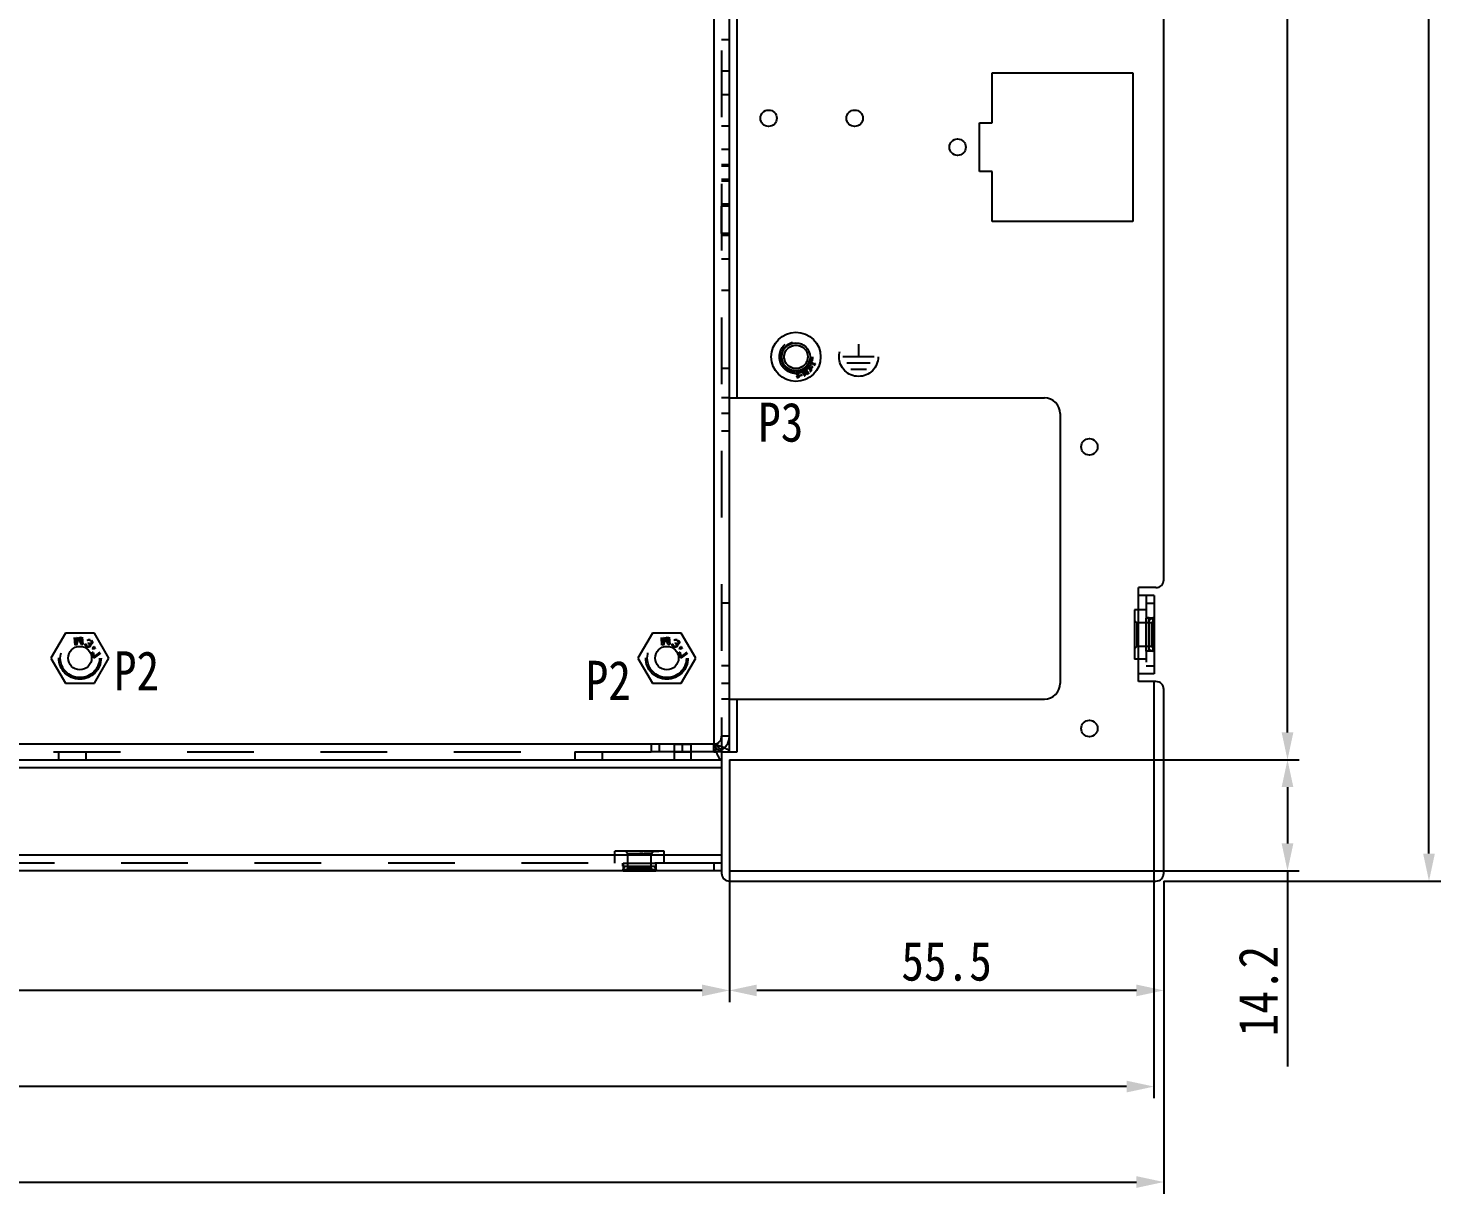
# Model space of a CAD drawing. Header units: millimetres. Extents: x 0 to 8948, y -1340 to 1100.
# Drawn here: x 6604.9 to 6785.4, y 414.5 to 563.4 of the extents above; entities that cross this region are included whole.
import ezdxf

# ---------------------------------------------------------------- set-up
doc = ezdxf.new("R2010")
doc.units = ezdxf.units.MM
doc.header["$LTSCALE"] = 85.25
doc.header["$PDMODE"] = 3
doc.header["$PDSIZE"] = 8
doc.linetypes.add('HIDDEN', pattern=[0.2, 0.1, -0.1])
doc.layers.get('0').update_dxf_attribs({"linetype": 'CONTINUOUS'})
doc.layers.get('Defpoints').update_dxf_attribs({"linetype": 'CONTINUOUS'})
for name, color, linetype in [('02___PRT_ALL_AXES', 7, 'CONTINUOUS'), ('03___PRT_ALL_CURVES', 7, 'CONTINUOUS'), ('DEFAULT_2', 8, 'HIDDEN')]:
    doc.layers.add(name, color=color, linetype=linetype)
doc.styles.get("Standard").update_dxf_attribs({"font": 'txt', "width": 0.85})
doc.dimstyles.new('DIMSTYLE_1', dxfattribs={"dimtxt": 5, "dimasz": 3.5, "dimexe": 1.5, "dimexo": 1, "dimgap": 1.25, "dimtad": 1, "dimdsep": 46, "dimtxsty": 'Standard', "dimblk": '_FILLED', "dimblk1": '_FILLED', "dimblk2": '_FILLED', "dimcen": 0.09, "dimadec": 0, "dimazin": 0, "dimtp": 0.01, "dimtm": 0.01, "dimtfac": 1, "dimtofl": 0, "dimtmove": 0, "dimatfit": 3, "dimldrblk": '_FILLED', "dimfxl": 0, "dimtolj": 1, "dimarcsym": 0})

# ---------------------------------------------------------------- blocks, each defined once
blk = doc.blocks.new('_FILLED')
at = {"color": 0, "linetype": 'ByBlock'}
blk.add_solid([(0, 0), (-1, 0.214), (-1, -0.214)], dxfattribs=at)
blk = doc.blocks.new('*D28')
at = {"color": 0, "linetype": 'Continuous', "lineweight": -2, "transparency": 16777216}
for p, q in [((6336.01, 455.95), (6336.01, 414.48)), ((6750.01, 454.45), (6750.01, 414.48)), ((6339.51, 415.98), (6746.51, 415.98))]:
    blk.add_line(p, q, dxfattribs=at)
at = {"layer": 'Defpoints', "color": 0, "linetype": 'Continuous', "transparency": 16777216}
for p in [(6336.01, 456.95), (6750.01, 455.45), (6750.01, 415.98)]:
    blk.add_point(p, dxfattribs=at)
at = {"color": 0, "linetype": 'Continuous', "lineweight": -2, "transparency": 16777216, "xscale": 3.5, "yscale": 3.5, "zscale": 3.5, "rotation": 180}
blk.add_blockref('_FILLED', (6336.01, 415.98), dxfattribs=at)
at = {"color": 0, "linetype": 'Continuous', "lineweight": -2, "transparency": 16777216, "xscale": 3.5, "yscale": 3.5, "zscale": 3.5}
blk.add_blockref('_FILLED', (6750.01, 415.98), dxfattribs=at)
at = {"color": 0, "linetype": 'Continuous', "transparency": 16777216, "insert": (6543.01, 422.23), "char_height": 5, "width": 17, "attachment_point": 2}
blk.add_mtext('\\A1;*414', dxfattribs=at)
blk = doc.blocks.new('*D29')
at = {"color": 0, "linetype": 'Continuous', "lineweight": -2, "transparency": 16777216}
for p, q in [((6694.51, 680.95), (6767.32, 680.95)), ((6765.82, 473.45), (6765.82, 677.45)), ((6694.51, 469.95), (6767.32, 469.95))]:
    blk.add_line(p, q, dxfattribs=at)
at = {"layer": 'Defpoints', "color": 0, "linetype": 'Continuous', "transparency": 16777216}
for p in [(6693.51, 680.95), (6765.82, 680.95), (6693.51, 469.95)]:
    blk.add_point(p, dxfattribs=at)
at = {"color": 0, "linetype": 'Continuous', "lineweight": -2, "transparency": 16777216, "xscale": 3.5, "yscale": 3.5, "zscale": 3.5}
for p, rotation in [((6765.82, 680.95), 90), ((6765.82, 469.95), 270)]:
    blk.add_blockref('_FILLED', p, dxfattribs=dict(at, rotation=rotation))
at = {"color": 0, "linetype": 'Continuous', "transparency": 16777216, "insert": (6759.57, 575.45), "char_height": 5, "width": 17, "attachment_point": 2, "rotation": 90}
blk.add_mtext('\\A1;*211', dxfattribs=at)
blk = doc.blocks.new('*D30')
at = {"color": 0, "linetype": 'Continuous', "lineweight": -2, "transparency": 16777216}
for p, q in [((6376.51, 469.95), (6376.51, 438.97)), ((6694.51, 469.95), (6694.51, 438.97)), ((6691.01, 440.47), (6380.01, 440.47))]:
    blk.add_line(p, q, dxfattribs=at)
at = {"layer": 'Defpoints', "color": 0, "linetype": 'Continuous', "transparency": 16777216}
for p in [(6376.51, 470.95), (6694.51, 470.95), (6376.51, 440.47)]:
    blk.add_point(p, dxfattribs=at)
at = {"color": 0, "linetype": 'Continuous', "lineweight": -2, "transparency": 16777216, "xscale": 3.5, "yscale": 3.5, "zscale": 3.5, "rotation": 180}
blk.add_blockref('_FILLED', (6376.51, 440.47), dxfattribs=at)
at = {"color": 0, "linetype": 'Continuous', "lineweight": -2, "transparency": 16777216, "xscale": 3.5, "yscale": 3.5, "zscale": 3.5}
blk.add_blockref('_FILLED', (6694.51, 440.47), dxfattribs=at)
at = {"color": 0, "linetype": 'Continuous', "transparency": 16777216, "insert": (6542.21, 446.72), "char_height": 5, "width": 17, "attachment_point": 2}
blk.add_mtext('\\A1;*318', dxfattribs=at)
blk = doc.blocks.new('*D31')
at = {"color": 0, "linetype": 'Continuous', "lineweight": -2, "transparency": 16777216}
for p, q in [((6750.01, 709.95), (6785.4, 709.95)), ((6783.9, 457.95), (6783.9, 706.45)), ((6750.01, 454.45), (6785.4, 454.45))]:
    blk.add_line(p, q, dxfattribs=at)
at = {"layer": 'Defpoints', "color": 0, "linetype": 'Continuous', "transparency": 16777216}
for p in [(6749.01, 709.95), (6783.9, 709.95), (6749.01, 454.45)]:
    blk.add_point(p, dxfattribs=at)
at = {"color": 0, "linetype": 'Continuous', "lineweight": -2, "transparency": 16777216, "xscale": 3.5, "yscale": 3.5, "zscale": 3.5}
for p, rotation in [((6783.9, 709.95), 90), ((6783.9, 454.45), 270)]:
    blk.add_blockref('_FILLED', p, dxfattribs=dict(at, rotation=rotation))
at = {"color": 0, "linetype": 'Continuous', "transparency": 16777216, "insert": (6777.65, 582.2), "char_height": 5, "width": 25.5, "attachment_point": 2, "rotation": 90}
blk.add_mtext('\\A1;*255.5', dxfattribs=at)
blk = doc.blocks.new('*D34')
at = {"color": 0, "linetype": 'Continuous', "lineweight": -2, "transparency": 16777216}
for p, q in [((6694.51, 469.95), (6694.51, 438.97)), ((6750.01, 454.45), (6750.01, 438.97)), ((6746.51, 440.47), (6698.01, 440.47))]:
    blk.add_line(p, q, dxfattribs=at)
at = {"layer": 'Defpoints', "color": 0, "linetype": 'Continuous', "transparency": 16777216}
for p in [(6694.51, 470.95), (6750.01, 455.45), (6694.51, 440.47)]:
    blk.add_point(p, dxfattribs=at)
at = {"color": 0, "linetype": 'Continuous', "lineweight": -2, "transparency": 16777216, "xscale": 3.5, "yscale": 3.5, "zscale": 3.5, "rotation": 180}
blk.add_blockref('_FILLED', (6694.51, 440.47), dxfattribs=at)
at = {"color": 0, "linetype": 'Continuous', "lineweight": -2, "transparency": 16777216, "xscale": 3.5, "yscale": 3.5, "zscale": 3.5}
blk.add_blockref('_FILLED', (6750.01, 440.47), dxfattribs=at)
at = {"color": 0, "linetype": 'Continuous', "transparency": 16777216, "insert": (6722.26, 446.72), "char_height": 5, "width": 17, "attachment_point": 2}
blk.add_mtext('\\A1;55.5', dxfattribs=at)
blk = doc.blocks.new('*D35')
at = {"color": 0, "linetype": 'Continuous', "lineweight": -2, "transparency": 16777216}
for p, q in [((6748.76, 479.95), (6748.76, 426.68)), ((6337.26, 467.95), (6337.26, 426.68)), ((6745.26, 428.18), (6340.76, 428.18))]:
    blk.add_line(p, q, dxfattribs=at)
at = {"layer": 'Defpoints', "color": 0, "linetype": 'Continuous', "transparency": 16777216}
for p in [(6748.76, 480.95), (6337.26, 468.95), (6337.26, 428.18)]:
    blk.add_point(p, dxfattribs=at)
at = {"color": 0, "linetype": 'Continuous', "lineweight": -2, "transparency": 16777216, "xscale": 3.5, "yscale": 3.5, "zscale": 3.5, "rotation": 180}
blk.add_blockref('_FILLED', (6337.26, 428.18), dxfattribs=at)
at = {"color": 0, "linetype": 'Continuous', "lineweight": -2, "transparency": 16777216, "xscale": 3.5, "yscale": 3.5, "zscale": 3.5}
blk.add_blockref('_FILLED', (6748.76, 428.18), dxfattribs=at)
at = {"color": 0, "linetype": 'Continuous', "transparency": 16777216, "insert": (6543.01, 434.43), "char_height": 5, "width": 21.25, "attachment_point": 2}
blk.add_mtext('\\A1;411.5', dxfattribs=at)
blk = doc.blocks.new('*D36')
at = {"color": 0, "linetype": 'Continuous', "lineweight": -2, "transparency": 16777216}
for p, q in [((6694.51, 469.95), (6767.32, 469.95)), ((6765.82, 466.45), (6765.82, 459.25)), ((6694.51, 455.75), (6767.32, 455.75)), ((6765.82, 455.75), (6765.82, 430.74))]:
    blk.add_line(p, q, dxfattribs=at)
at = {"layer": 'Defpoints', "color": 0, "linetype": 'Continuous', "transparency": 16777216}
for p in [(6693.51, 469.95), (6693.51, 455.75), (6765.82, 455.75)]:
    blk.add_point(p, dxfattribs=at)
at = {"color": 0, "linetype": 'Continuous', "lineweight": -2, "transparency": 16777216, "xscale": 3.5, "yscale": 3.5, "zscale": 3.5}
for p, rotation in [((6765.82, 469.95), 90), ((6765.82, 455.75), 270)]:
    blk.add_blockref('_FILLED', p, dxfattribs=dict(at, rotation=rotation))
at = {"color": 0, "linetype": 'Continuous', "transparency": 16777216, "insert": (6759.57, 446.16), "char_height": 5, "width": 17, "attachment_point": 3, "rotation": 90}
blk.add_mtext('\\A1;14.2', dxfattribs=at)

msp = doc.modelspace()

# ---------------------------------------------------------------- linework, layer by layer
at = {"color": 3, "linetype": 'Continuous'}
for p, q in [((6692.513, 678.948), (6692.513, 471.948)), ((6694.513, 470.948), (6694.513, 679.948)), ((6695.513, 516.198), (6695.513, 679.948)), ((6750.013, 492.948), (6750.013, 577.448)), ((6728.063, 557.748), (6746.063, 557.748)), ((6728.063, 551.348), (6728.063, 557.748)), ((6746.063, 557.748), (6746.063, 538.748)), ((6726.463, 551.348), (6728.063, 551.348)), ((6726.463, 545.148), (6726.463, 551.348)), ((6728.063, 545.148), (6726.463, 545.148)), ((6728.063, 538.748), (6728.063, 545.148)), ((6746.063, 538.748), (6728.063, 538.748)), ((6694.513, 516.198), (6734.763, 516.198)), ((6736.763, 514.198), (6736.763, 479.698)), ((6749.013, 491.948), (6746.763, 491.948)), ((6746.763, 479.948), (6746.763, 491.948)), ((6748.763, 490.948), (6746.763, 490.948)), ((6748.763, 490.948), (6748.763, 480.948)), ((6748.763, 480.948), (6746.763, 480.948)), ((6749.013, 479.948), (6746.763, 479.948)), ((6750.013, 455.448), (6750.013, 478.948)), ((6694.513, 477.698), (6734.763, 477.698)), ((6695.513, 470.948), (6695.513, 477.698)), ((6692.513, 471.948), (6378.513, 471.948)), ((6377.513, 469.948), (6693.513, 469.948)), ((6693.513, 469.948), (6693.513, 455.448)), ((6694.514, 470.948), (6695.513, 470.948)), ((6377.513, 468.948), (6693.513, 468.948)), ((6693.513, 457.748), (6377.513, 457.748)), ((6693.513, 455.748), (6377.513, 455.748)), ((6694.513, 454.448), (6749.013, 454.448))]:
    msp.add_line(p, q, dxfattribs=at)
at = {"color": 7, "linetype": 'Continuous'}
for p, q in [((6704.356, 519.828), (6704.398, 519.868)), ((6704.398, 519.868), (6704.391, 519.88)), ((6704.526, 519.883), (6704.544, 519.89)), ((6704.702, 519.836), (6704.722, 519.832)), ((6704.925, 520.712), (6704.913, 520.684)), ((6705.407, 520.512), (6704.925, 520.712)), ((6704.969, 520.629), (6705.384, 520.456)), ((6704.992, 520.502), (6704.969, 520.629)), ((6704.971, 520.497), (6704.992, 520.502)), ((6705.127, 520.25), (6705.013, 520.067)), ((6705.013, 520.067), (6705.046, 520.046)), ((6705.046, 520.046), (6705.16, 520.229)), ((6705.16, 520.229), (6705.127, 520.25)), ((6705.404, 520.413), (6705.394, 520.367)), ((6705.394, 520.367), (6705.407, 520.361)), ((6705.475, 520.563), (6705.452, 520.527)), ((6705.489, 520.557), (6705.475, 520.563)), ((6703.105, 518.982), (6703.117, 518.984)), ((6703.105, 518.982), (6703.109, 518.847)), ((6703.383, 519.284), (6703.371, 519.282)), ((6703.383, 519.283), (6703.376, 519.387)), ((6703.803, 519.151), (6703.597, 519.088)), ((6703.597, 519.088), (6703.609, 519.051)), ((6703.609, 519.051), (6703.815, 519.113)), ((6703.768, 519.505), (6703.775, 519.492)), ((6703.775, 519.492), (6703.851, 519.526)), ((6703.815, 519.113), (6703.803, 519.151)), ((6703.851, 519.526), (6704.099, 519.115)), ((6703.88, 519.531), (6704.367, 519.191)), ((6704.122, 519.129), (6703.88, 519.531)), ((6704.32, 519.311), (6703.914, 519.593)), ((6704.081, 519.051), (6704.043, 519.018)), ((6704.043, 519.018), (6704.051, 519.005)), ((6704.245, 519.139), (6704.169, 519.104)), ((6704.244, 519.792), (6704.32, 519.311)), ((6704.252, 519.127), (6704.245, 519.139)), ((6704.281, 519.727), (6704.501, 519.363)), ((6704.367, 519.191), (6704.281, 519.727)), ((6704.557, 519.405), (6704.344, 519.758)), ((6704.499, 519.305), (6704.458, 519.267)), ((6704.458, 519.267), (6704.465, 519.255)), ((6704.68, 519.402), (6704.606, 519.375)), ((6704.688, 519.389), (6704.68, 519.402)), ((6704.812, 519.601), (6704.819, 519.584)), ((6609.666, 486.148), (6607.818, 482.948)), ((6613.361, 486.148), (6609.666, 486.148)), ((6615.208, 482.948), (6613.361, 486.148)), ((6684.666, 486.148), (6682.818, 482.948)), ((6688.361, 486.148), (6684.666, 486.148)), ((6690.208, 482.948), (6688.361, 486.148)), ((6607.818, 482.948), (6609.666, 479.748)), ((6613.361, 479.748), (6615.208, 482.948)), ((6682.818, 482.948), (6684.666, 479.748)), ((6688.361, 479.748), (6690.208, 482.948)), ((6609.666, 479.748), (6613.361, 479.748)), ((6684.666, 479.748), (6688.361, 479.748)), ((6693.513, 470.948), (6694.513, 470.948)), ((6693.513, 470.948), (6693.513, 469.948))]:
    msp.add_line(p, q, dxfattribs=at)
for radius in [3.15, 1.8, 1.5]:
    msp.add_circle((6703.013, 521.448), radius, dxfattribs=at)
msp.add_arc((6703.58, 521.066), 1.438, 297.53662, 301.08982, dxfattribs=at)
at = {"color": 3, "linetype": 'Continuous'}
for centre, radius, start, end in [((6734.763, 514.198), 2, 0, 90), ((6749.013, 492.948), 1, 270, 0), ((6734.763, 479.698), 2, 270, 0), ((6749.013, 478.948), 1, 0, 90), ((6692.513, 472.948), 2, 289.98896, 297.71441), ((6694.513, 455.448), 1, 180, 270), ((6749.013, 455.448), 1, 270, 0)]:
    msp.add_arc(centre, radius, start, end, dxfattribs=at)
at = {"color": 7, "linetype": 'Continuous'}
for points in [[(6704.391, 519.88), (6704.37, 519.865), (6704.347, 519.85), (6704.322, 519.835)], [(6704.333, 519.796), (6704.335, 519.805), (6704.343, 519.816), (6704.356, 519.828)], [(6704.5, 519.993), (6704.498, 519.961), (6704.507, 519.924), (6704.526, 519.883)], [(6704.54, 520.083), (6704.514, 520.055), (6704.501, 520.024), (6704.5, 519.993)], [(6704.544, 519.89), (6704.531, 519.917), (6704.526, 519.943), (6704.53, 519.969)], [(6704.53, 519.969), (6704.534, 519.995), (6704.543, 520.018), (6704.559, 520.036)], [(6704.618, 520.126), (6704.588, 520.122), (6704.562, 520.108), (6704.54, 520.083)], [(6704.559, 520.036), (6704.576, 520.054), (6704.596, 520.064), (6704.618, 520.066)], [(6704.689, 520.11), (6704.672, 520.125), (6704.648, 520.131), (6704.618, 520.126)], [(6704.618, 520.066), (6704.64, 520.068), (6704.661, 520.062), (6704.679, 520.045)], [(6704.679, 520.045), (6704.705, 520.022), (6704.713, 519.97), (6704.705, 519.888)], [(6704.723, 520.046), (6704.718, 520.072), (6704.707, 520.094), (6704.689, 520.11)], [(6704.705, 519.888), (6704.703, 519.869), (6704.702, 519.852), (6704.702, 519.836)], [(6704.722, 519.832), (6704.723, 519.863), (6704.73, 519.887), (6704.745, 519.904)], [(6704.725, 519.944), (6704.729, 519.986), (6704.728, 520.019), (6704.723, 520.046)], [(6704.825, 519.997), (6704.785, 519.996), (6704.752, 519.978), (6704.725, 519.944)], [(6704.745, 519.904), (6704.765, 519.925), (6704.79, 519.935), (6704.822, 519.932)], [(6704.822, 519.932), (6704.853, 519.929), (6704.884, 519.915), (6704.912, 519.889)], [(6704.935, 519.952), (6704.901, 519.982), (6704.865, 519.997), (6704.825, 519.997)], [(6704.912, 519.889), (6704.946, 519.858), (6704.966, 519.821), (6704.971, 519.779)], [(6704.913, 520.684), (6704.943, 520.608), (6704.962, 520.546), (6704.971, 520.497)], [(6705.004, 519.805), (6705.002, 519.863), (6704.979, 519.912), (6704.935, 519.952)], [(6704.942, 519.646), (6704.985, 519.694), (6705.006, 519.747), (6705.004, 519.805)], [(6705.384, 520.456), (6705.402, 520.449), (6705.409, 520.434), (6705.404, 520.413)], [(6705.452, 520.527), (6705.441, 520.508), (6705.426, 520.504), (6705.407, 520.512)], [(6705.407, 520.361), (6705.417, 520.39), (6705.43, 520.423), (6705.445, 520.46)], [(6705.445, 520.46), (6705.46, 520.496), (6705.475, 520.529), (6705.489, 520.557)], [(6703.116, 519.357), (6703.085, 519.326), (6703.073, 519.289), (6703.077, 519.246)], [(6703.077, 519.246), (6703.081, 519.212), (6703.096, 519.183), (6703.124, 519.159)], [(6703.109, 518.847), (6703.16, 518.824), (6703.215, 518.815), (6703.274, 518.821)], [(6703.24, 519.413), (6703.187, 519.407), (6703.145, 519.388), (6703.116, 519.357)], [(6703.183, 518.879), (6703.15, 518.905), (6703.128, 518.939), (6703.117, 518.984)], [(6703.124, 519.281), (6703.121, 519.306), (6703.13, 519.329), (6703.15, 519.35)], [(6703.156, 519.228), (6703.136, 519.243), (6703.126, 519.261), (6703.124, 519.281)], [(6703.124, 519.159), (6703.151, 519.135), (6703.198, 519.11), (6703.265, 519.084)], [(6703.15, 519.35), (6703.169, 519.37), (6703.196, 519.383), (6703.229, 519.387)], [(6703.274, 519.171), (6703.215, 519.194), (6703.176, 519.213), (6703.156, 519.228)], [(6703.29, 518.848), (6703.252, 518.844), (6703.217, 518.854), (6703.183, 518.879)], [(6703.229, 519.387), (6703.297, 519.394), (6703.345, 519.359), (6703.371, 519.283)], [(6703.376, 519.387), (6703.339, 519.41), (6703.293, 519.418), (6703.24, 519.413)], [(6703.265, 519.084), (6703.312, 519.066), (6703.346, 519.048), (6703.368, 519.032)], [(6703.407, 519.107), (6703.379, 519.126), (6703.335, 519.148), (6703.274, 519.171)], [(6703.274, 518.821), (6703.337, 518.828), (6703.384, 518.849), (6703.416, 518.883)], [(6703.376, 518.889), (6703.354, 518.865), (6703.325, 518.851), (6703.29, 518.848)], [(6703.368, 519.032), (6703.39, 519.017), (6703.402, 518.995), (6703.405, 518.969)], [(6703.405, 518.969), (6703.408, 518.939), (6703.398, 518.912), (6703.376, 518.889)], [(6703.456, 519.012), (6703.452, 519.055), (6703.434, 519.087), (6703.407, 519.107)], [(6703.416, 518.883), (6703.448, 518.918), (6703.462, 518.961), (6703.456, 519.012)], [(6703.844, 519.547), (6703.803, 519.522), (6703.777, 519.508), (6703.768, 519.505)], [(6703.914, 519.593), (6703.902, 519.583), (6703.878, 519.568), (6703.844, 519.547)], [(6704.051, 519.005), (6704.09, 519.031), (6704.124, 519.053), (6704.151, 519.069)], [(6704.109, 519.085), (6704.108, 519.078), (6704.099, 519.067), (6704.081, 519.051)], [(6704.099, 519.115), (6704.107, 519.103), (6704.11, 519.092), (6704.109, 519.085)], [(6704.169, 519.104), (6704.152, 519.096), (6704.137, 519.104), (6704.122, 519.129)], [(6704.151, 519.069), (6704.186, 519.09), (6704.22, 519.11), (6704.252, 519.127)], [(6704.344, 519.758), (6704.335, 519.773), (6704.331, 519.786), (6704.333, 519.796)], [(6704.465, 519.255), (6704.506, 519.282), (6704.542, 519.305), (6704.575, 519.324)], [(6704.514, 519.33), (6704.514, 519.323), (6704.509, 519.314), (6704.499, 519.305)], [(6704.501, 519.363), (6704.51, 519.348), (6704.514, 519.337), (6704.514, 519.33)], [(6704.581, 519.375), (6704.574, 519.378), (6704.567, 519.389), (6704.557, 519.405)], [(6704.575, 519.324), (6704.599, 519.339), (6704.637, 519.361), (6704.688, 519.389)], [(6704.606, 519.375), (6704.596, 519.371), (6704.587, 519.371), (6704.581, 519.375)], [(6704.819, 519.621), (6704.814, 519.615), (6704.812, 519.609), (6704.812, 519.601)], [(6704.855, 519.636), (6704.838, 519.633), (6704.826, 519.628), (6704.819, 519.621)], [(6704.819, 519.584), (6704.829, 519.575), (6704.845, 519.575), (6704.867, 519.585)], [(6704.941, 519.675), (6704.925, 519.657), (6704.896, 519.644), (6704.855, 519.636)], [(6704.867, 519.585), (6704.889, 519.595), (6704.914, 519.615), (6704.942, 519.646)], [(6704.971, 519.779), (6704.976, 519.736), (6704.966, 519.702), (6704.941, 519.675)]]:
    msp.add_open_spline(points, degree=3, dxfattribs=at)
for points in [[(6693.513, 470.948), (6693.513, 471.141), (6693.267, 471.433), (6692.887, 471.709), (6692.642, 471.866), (6692.513, 471.948)], [(6693.513, 470.948), (6693.32, 470.948), (6693.028, 471.194), (6692.752, 471.574), (6692.595, 471.819), (6692.513, 471.948)]]:
    msp.add_open_spline(points, degree=3, knots=[0, 0, 0, 0, 0.4006962, 0.6839153, 1, 1, 1, 1], dxfattribs=at)
at = {"color": 3, "linetype": 'Continuous'}
for points in [[(6693.513, 469.948), (6693.415, 469.948), (6693.263, 470.079), (6693.126, 470.298), (6692.948, 470.659), (6692.747, 471.215), (6692.594, 471.692), (6692.513, 471.948)], [(6694.513, 470.948), (6694.513, 471.046), (6694.382, 471.198), (6694.163, 471.335), (6693.802, 471.513), (6693.246, 471.714), (6692.769, 471.867), (6692.513, 471.948)]]:
    msp.add_open_spline(points, degree=3, knots=[0, 0, 0, 0, 0.1275582, 0.2247905, 0.3461005, 0.6491201, 1, 1, 1, 1], dxfattribs=at)
at = {"layer": '02___PRT_ALL_AXES', "color": 8, "linetype": 'HIDDEN'}
for p, q in [((6694.513, 543.898), (6693.513, 543.898)), ((6694.513, 540.698), (6693.513, 540.698)), ((6693.513, 537.198), (6693.513, 540.698)), ((6694.513, 537.198), (6694.513, 540.698)), ((6694.513, 537.198), (6693.513, 537.198)), ((6748.763, 488.048), (6747.763, 488.048)), ((6747.763, 483.848), (6747.763, 488.048)), ((6748.763, 483.848), (6748.763, 488.048)), ((6748.763, 483.848), (6747.763, 483.848)), ((6687.463, 471.948), (6689.563, 471.948)), ((6687.463, 471.948), (6687.463, 469.948)), ((6688.513, 470.948), (6688.513, 471.948)), ((6689.563, 471.948), (6689.563, 469.948)), ((6608.763, 470.948), (6612.263, 470.948)), ((6608.763, 470.948), (6608.763, 469.948)), ((6608.763, 469.948), (6612.263, 469.948)), ((6612.263, 470.948), (6612.263, 469.948)), ((6674.763, 470.948), (6678.263, 470.948)), ((6674.763, 470.948), (6674.763, 469.948)), ((6674.763, 469.948), (6678.263, 469.948)), ((6678.263, 470.948), (6678.263, 469.948)), ((6687.463, 470.948), (6689.563, 470.948)), ((6687.463, 469.948), (6689.563, 469.948)), ((6680.913, 456.748), (6685.113, 456.748)), ((6680.913, 456.748), (6680.913, 455.748)), ((6685.113, 456.748), (6685.113, 455.748)), ((6680.913, 455.748), (6685.113, 455.748))]:
    msp.add_line(p, q, dxfattribs=at)
at = {"layer": '02___PRT_ALL_AXES', "color": 3, "linetype": 'Continuous'}
for centre, radius in [((6699.513, 551.948), 1.05), ((6710.513, 551.948), 1.05), ((6723.663, 548.248), 1.05), ((6740.513, 509.948), 1.05), ((6611.513, 482.948), 1.5), ((6686.513, 482.948), 1.5), ((6740.513, 473.948), 1.05)]:
    msp.add_circle(centre, radius, dxfattribs=at)
at = {"layer": '02___PRT_ALL_AXES', "color": 8, "linetype": 'HIDDEN'}
msp.add_circle((6703.013, 521.448), 1.5, dxfattribs=at)
at = {"layer": '03___PRT_ALL_CURVES', "color": 8, "linetype": 'HIDDEN'}
for p, q in [((6711.013, 523.048), (6711.013, 521.548)), ((6713.013, 521.448), (6709.013, 521.448)), ((6712.513, 520.648), (6709.513, 520.648)), ((6712.013, 519.848), (6710.013, 519.848))]:
    msp.add_line(p, q, dxfattribs=at)
msp.add_circle((6711.013, 521.448), 2.5, dxfattribs=at)
at = {"layer": 'DEFAULT_2', "color": 8, "linetype": 'HIDDEN'}
for p, q in [((6693.513, 679.948), (6693.513, 470.948)), ((6694.513, 561.948), (6693.513, 561.948)), ((6694.513, 557.948), (6693.513, 557.948)), ((6694.513, 554.948), (6693.513, 554.948)), ((6694.513, 550.948), (6693.513, 550.948)), ((6694.513, 547.948), (6693.513, 547.948)), ((6694.513, 545.998), (6693.513, 545.998)), ((6694.513, 545.831), (6693.513, 545.831)), ((6694.513, 544.112), (6693.513, 544.112)), ((6694.513, 543.948), (6693.513, 543.948)), ((6694.513, 540.948), (6693.513, 540.948)), ((6694.513, 536.948), (6693.513, 536.948)), ((6694.513, 533.948), (6693.513, 533.948)), ((6694.513, 529.948), (6693.513, 529.948)), ((6694.513, 519.948), (6693.513, 519.948)), ((6694.513, 516.198), (6693.513, 516.198)), ((6694.513, 514.198), (6693.513, 514.198)), ((6694.513, 511.948), (6693.513, 511.948)), ((6747.763, 490.948), (6747.763, 480.948)), ((6694.513, 489.948), (6693.513, 489.948)), ((6747.763, 489.948), (6748.763, 489.948)), ((6747.763, 489.098), (6746.263, 489.098)), ((6746.263, 489.098), (6746.263, 482.798)), ((6746.283, 488.423), (6746.263, 488.423)), ((6746.283, 488.41), (6746.263, 488.41)), ((6746.263, 488.387), (6746.283, 488.387)), ((6746.283, 488.38), (6746.263, 488.38)), ((6746.263, 488.342), (6746.283, 488.342)), ((6746.283, 488.341), (6746.263, 488.341)), ((6746.283, 488.34), (6746.263, 488.34)), ((6746.283, 488.339), (6746.263, 488.339)), ((6746.283, 488.328), (6746.263, 488.328)), ((6746.263, 488.318), (6746.283, 488.318)), ((6746.283, 488.095), (6746.263, 488.095)), ((6746.283, 488.062), (6746.263, 488.062)), ((6746.283, 487.981), (6746.263, 487.981)), ((6746.283, 487.948), (6746.263, 487.948)), ((6746.283, 487.939), (6746.263, 487.939)), ((6746.283, 487.927), (6746.263, 487.927)), ((6746.283, 487.907), (6746.263, 487.907)), ((6746.283, 487.906), (6746.263, 487.906)), ((6746.283, 487.904), (6746.263, 487.904)), ((6746.283, 487.877), (6746.263, 487.877)), ((6746.283, 487.876), (6746.263, 487.876)), ((6746.283, 487.87), (6746.263, 487.87)), ((6746.283, 487.86), (6746.263, 487.86)), ((6746.263, 487.848), (6746.283, 487.848)), ((6746.283, 487.847), (6746.263, 487.847)), ((6746.283, 487.802), (6746.263, 487.802)), ((6746.283, 487.79), (6746.263, 487.79)), ((6746.283, 487.76), (6746.263, 487.76)), ((6746.283, 487.757), (6746.263, 487.757)), ((6746.263, 487.754), (6746.283, 487.754)), ((6746.563, 487.448), (6746.263, 487.748)), ((6746.263, 487.747), (6746.283, 487.747)), ((6746.283, 487.68), (6746.263, 487.68)), ((6746.283, 487.662), (6746.263, 487.662)), ((6746.283, 487.66), (6746.263, 487.66)), ((6746.283, 487.658), (6746.263, 487.658)), ((6746.263, 487.657), (6746.283, 487.657)), ((6746.283, 487.643), (6746.263, 487.643)), ((6746.283, 487.64), (6746.263, 487.64)), ((6746.263, 487.637), (6746.283, 487.637)), ((6746.283, 487.624), (6746.263, 487.624)), ((6746.283, 487.623), (6746.263, 487.623)), ((6746.283, 487.615), (6746.263, 487.615)), ((6746.283, 487.614), (6746.263, 487.614)), ((6746.283, 487.553), (6746.263, 487.553)), ((6746.283, 487.553), (6746.263, 487.553)), ((6746.263, 487.541), (6746.283, 487.541)), ((6746.283, 487.516), (6746.263, 487.516)), ((6746.283, 487.51), (6746.263, 487.51)), ((6746.283, 487.494), (6746.263, 487.494)), ((6746.283, 487.492), (6746.263, 487.492)), ((6746.263, 487.479), (6746.283, 487.479)), ((6746.283, 487.474), (6746.263, 487.474)), ((6746.283, 487.465), (6746.263, 487.465)), ((6746.263, 487.464), (6746.283, 487.464)), ((6746.283, 487.461), (6746.263, 487.461)), ((6746.283, 487.449), (6746.263, 487.449)), ((6746.263, 487.435), (6746.283, 487.435)), ((6746.283, 487.434), (6746.263, 487.434)), ((6746.263, 487.434), (6746.283, 487.434)), ((6746.263, 487.4), (6746.283, 487.4)), ((6746.283, 487.392), (6746.263, 487.392)), ((6746.283, 487.333), (6746.263, 487.333)), ((6746.263, 487.326), (6746.283, 487.326)), ((6746.283, 488.423), (6746.283, 486.532)), ((6748.433, 487.448), (6746.563, 487.448)), ((6746.563, 487.448), (6746.563, 484.448)), ((6748.143, 488.073), (6747.763, 488.073)), ((6748.143, 487.848), (6748.633, 488.073)), ((6748.143, 483.823), (6748.143, 488.073)), ((6748.433, 487.448), (6748.733, 487.748)), ((6748.433, 487.448), (6748.433, 484.448)), ((6748.733, 488.073), (6748.633, 488.073)), ((6748.633, 488.073), (6748.633, 483.823)), ((6748.733, 483.823), (6748.733, 488.073)), ((6610.893, 484.608), (6610.825, 485.559)), ((6610.948, 485.588), (6611.003, 484.829)), ((6611.003, 484.829), (6611.237, 485.634)), ((6611.328, 485.535), (6611.08, 484.621)), ((6611.704, 484.666), (6611.328, 485.535)), ((6611.404, 485.646), (6611.751, 484.883)), ((6611.751, 484.883), (6611.696, 485.642)), ((6611.823, 485.63), (6611.891, 484.679)), ((6685.893, 484.608), (6685.825, 485.559)), ((6685.948, 485.588), (6686.003, 484.829)), ((6686.003, 484.829), (6686.237, 485.634)), ((6686.328, 485.535), (6686.08, 484.621)), ((6686.704, 484.666), (6686.328, 485.535)), ((6686.404, 485.646), (6686.751, 484.883)), ((6686.751, 484.883), (6686.696, 485.642)), ((6686.823, 485.63), (6686.891, 484.679)), ((6746.283, 487.302), (6746.263, 487.302)), ((6746.283, 487.291), (6746.263, 487.291)), ((6746.263, 487.279), (6746.283, 487.279)), ((6746.263, 487.268), (6746.283, 487.268)), ((6746.283, 487.268), (6746.263, 487.268)), ((6746.283, 487.257), (6746.263, 487.257)), ((6746.283, 487.255), (6746.263, 487.255)), ((6746.283, 487.216), (6746.263, 487.216)), ((6746.283, 487.187), (6746.263, 487.187)), ((6746.283, 487.18), (6746.263, 487.18)), ((6746.283, 487.179), (6746.263, 487.179)), ((6746.263, 487.104), (6746.283, 487.104)), ((6746.283, 487.086), (6746.263, 487.086)), ((6746.283, 487.057), (6746.263, 487.057)), ((6746.283, 487.044), (6746.263, 487.044)), ((6746.263, 487.034), (6746.283, 487.034)), ((6746.283, 487.016), (6746.263, 487.016)), ((6746.263, 486.986), (6746.283, 486.986)), ((6746.283, 486.978), (6746.263, 486.978)), ((6746.263, 486.849), (6746.283, 486.849)), ((6746.283, 486.815), (6746.263, 486.815)), ((6746.283, 486.786), (6746.263, 486.786)), ((6746.283, 486.779), (6746.263, 486.779)), ((6746.283, 486.75), (6746.263, 486.75)), ((6746.283, 486.738), (6746.263, 486.738)), ((6746.283, 486.71), (6746.263, 486.71)), ((6746.283, 486.703), (6746.263, 486.703)), ((6746.283, 486.544), (6746.263, 486.544)), ((6746.283, 486.532), (6746.263, 486.532)), ((6746.283, 486.392), (6746.263, 486.392)), ((6746.283, 486.391), (6746.263, 486.391)), ((6746.283, 486.351), (6746.263, 486.351)), ((6746.283, 486.341), (6746.263, 486.341)), ((6746.283, 486.341), (6746.263, 486.341)), ((6746.283, 486.34), (6746.263, 486.34)), ((6746.283, 486.318), (6746.263, 486.318)), ((6746.263, 486.311), (6746.283, 486.311)), ((6746.283, 486.311), (6746.263, 486.311)), ((6746.283, 486.306), (6746.263, 486.306)), ((6746.283, 486.303), (6746.263, 486.303)), ((6746.283, 486.225), (6746.263, 486.225)), ((6746.283, 486.209), (6746.263, 486.209)), ((6746.283, 486.209), (6746.263, 486.209)), ((6746.283, 486.2), (6746.263, 486.2)), ((6746.283, 486.175), (6746.263, 486.175)), ((6746.283, 486.164), (6746.263, 486.164)), ((6746.283, 486.118), (6746.263, 486.118)), ((6746.283, 486.091), (6746.263, 486.091)), ((6746.283, 486.085), (6746.263, 486.085)), ((6746.283, 486.059), (6746.263, 486.059)), ((6746.263, 486.058), (6746.283, 486.058)), ((6746.283, 486.052), (6746.263, 486.052)), ((6746.283, 486.051), (6746.263, 486.051)), ((6746.263, 486.044), (6746.283, 486.044)), ((6746.283, 486.04), (6746.263, 486.04)), ((6746.283, 486.012), (6746.263, 486.012)), ((6746.263, 486.011), (6746.283, 486.011)), ((6746.283, 486.392), (6746.283, 486.011)), ((6611.08, 484.621), (6610.893, 484.608)), ((6611.891, 484.679), (6611.704, 484.666)), ((6612.18, 484.704), (6612.206, 484.788)), ((6612.208, 484.588), (6612.18, 484.704)), ((6612.206, 484.788), (6612.295, 484.734)), ((6612.257, 484.509), (6612.208, 484.588)), ((6612.371, 484.416), (6612.257, 484.509)), ((6612.295, 484.734), (6612.298, 484.658)), ((6612.298, 484.658), (6612.33, 484.589)), ((6612.33, 484.589), (6612.408, 484.517)), ((6612.407, 484.394), (6612.371, 484.416)), ((6612.543, 484.337), (6612.407, 484.394)), ((6612.408, 484.517), (6612.48, 484.475)), ((6612.462, 485.255), (6612.513, 485.298)), ((6612.552, 485.201), (6612.462, 485.255)), ((6612.48, 484.475), (6612.58, 484.439)), ((6612.513, 485.298), (6612.582, 485.332)), ((6612.636, 484.331), (6612.543, 484.337)), ((6612.591, 485.227), (6612.552, 485.201)), ((6612.58, 484.439), (6612.655, 484.443)), ((6612.582, 485.332), (6612.657, 485.336)), ((6612.584, 484.809), (6612.627, 484.882)), ((6612.655, 484.766), (6612.584, 484.809)), ((6612.649, 485.242), (6612.591, 485.227)), ((6612.627, 484.882), (6612.699, 484.839)), ((6612.751, 484.361), (6612.636, 484.331)), ((6612.696, 485.238), (6612.649, 485.242)), ((6612.74, 484.665), (6612.655, 484.766)), ((6612.655, 484.443), (6612.724, 484.477)), ((6612.657, 485.336), (6612.751, 485.329)), ((6612.796, 485.203), (6612.696, 485.238)), ((6612.699, 484.839), (6612.817, 484.793)), ((6612.724, 484.477), (6612.746, 484.513)), ((6612.754, 484.607), (6612.74, 484.665)), ((6612.746, 484.513), (6612.754, 484.607)), ((6612.751, 485.329), (6612.827, 485.306)), ((6612.813, 484.423), (6612.751, 484.361)), ((6612.903, 485.138), (6612.796, 485.203)), ((6612.835, 484.459), (6612.813, 484.423)), ((6612.817, 484.793), (6612.892, 484.797)), ((6612.931, 484.7), (6612.82, 484.717)), ((6612.82, 484.717), (6612.858, 484.619)), ((6612.861, 484.543), (6612.835, 484.459)), ((6612.858, 484.619), (6612.861, 484.543)), ((6612.892, 484.797), (6612.972, 484.849)), ((6612.981, 485.067), (6612.903, 485.138)), ((6613, 484.733), (6612.931, 484.7)), ((6612.972, 484.849), (6613.016, 484.922)), ((6612.98, 485.215), (6613.036, 485.158)), ((6613.006, 485.027), (6612.981, 485.067)), ((6613.061, 484.795), (6613, 484.733)), ((6613.02, 484.969), (6613.006, 485.027)), ((6613.016, 484.922), (6613.02, 484.969)), ((6613.036, 485.158), (6613.086, 485.078)), ((6613.105, 484.868), (6613.061, 484.795)), ((6613.086, 485.078), (6613.117, 485.01)), ((6613.09, 483.686), (6613.194, 483.709)), ((6613.099, 484.241), (6613.104, 484.27)), ((6613.246, 484.216), (6613.099, 484.241)), ((6613.104, 484.27), (6613.28, 484.241)), ((6613.12, 484.933), (6613.105, 484.868)), ((6613.117, 485.01), (6613.12, 484.933)), ((6613.124, 484.131), (6613.246, 484.216)), ((6613.148, 484.097), (6613.124, 484.131)), ((6613.27, 484.182), (6613.148, 484.097)), ((6613.194, 483.709), (6613.33, 483.099)), ((6613.242, 484.036), (6613.27, 484.182)), ((6613.272, 484.031), (6613.242, 484.036)), ((6613.304, 484.207), (6613.272, 484.031)), ((6613.28, 484.241), (6613.313, 484.416)), ((6613.481, 484.178), (6613.304, 484.207)), ((6613.313, 484.416), (6613.343, 484.412)), ((6613.343, 484.412), (6613.315, 484.265)), ((6613.315, 484.265), (6613.437, 484.351)), ((6613.461, 484.317), (6613.339, 484.231)), ((6613.339, 484.231), (6613.486, 484.207)), ((6613.437, 484.351), (6613.461, 484.317)), ((6613.486, 484.207), (6613.481, 484.178)), ((6686.08, 484.621), (6685.893, 484.608)), ((6686.891, 484.679), (6686.704, 484.666)), ((6687.18, 484.704), (6687.206, 484.788)), ((6687.208, 484.588), (6687.18, 484.704)), ((6687.206, 484.788), (6687.295, 484.734)), ((6687.257, 484.509), (6687.208, 484.588)), ((6687.371, 484.416), (6687.257, 484.509)), ((6687.295, 484.734), (6687.298, 484.658)), ((6687.298, 484.658), (6687.33, 484.589)), ((6687.33, 484.589), (6687.408, 484.517)), ((6687.407, 484.394), (6687.371, 484.416)), ((6687.543, 484.337), (6687.407, 484.394)), ((6687.408, 484.517), (6687.48, 484.475)), ((6687.462, 485.255), (6687.513, 485.298)), ((6687.552, 485.201), (6687.462, 485.255)), ((6687.48, 484.475), (6687.58, 484.439)), ((6687.513, 485.298), (6687.582, 485.332)), ((6687.636, 484.331), (6687.543, 484.337)), ((6687.591, 485.227), (6687.552, 485.201)), ((6687.58, 484.439), (6687.655, 484.443)), ((6687.582, 485.332), (6687.657, 485.336)), ((6687.584, 484.809), (6687.627, 484.882)), ((6687.655, 484.766), (6687.584, 484.809)), ((6687.649, 485.242), (6687.591, 485.227)), ((6687.627, 484.882), (6687.699, 484.839)), ((6687.751, 484.361), (6687.636, 484.331)), ((6687.696, 485.238), (6687.649, 485.242)), ((6687.74, 484.665), (6687.655, 484.766)), ((6687.655, 484.443), (6687.724, 484.477)), ((6687.657, 485.336), (6687.751, 485.329)), ((6687.796, 485.203), (6687.696, 485.238)), ((6687.699, 484.839), (6687.817, 484.793)), ((6687.724, 484.477), (6687.746, 484.513)), ((6687.754, 484.607), (6687.74, 484.665)), ((6687.746, 484.513), (6687.754, 484.607)), ((6687.751, 485.329), (6687.827, 485.306)), ((6687.813, 484.423), (6687.751, 484.361)), ((6687.903, 485.138), (6687.796, 485.203)), ((6687.835, 484.459), (6687.813, 484.423)), ((6687.817, 484.793), (6687.892, 484.797)), ((6687.931, 484.7), (6687.82, 484.717)), ((6687.82, 484.717), (6687.858, 484.619)), ((6687.861, 484.543), (6687.835, 484.459)), ((6687.858, 484.619), (6687.861, 484.543)), ((6687.892, 484.797), (6687.972, 484.849)), ((6687.981, 485.067), (6687.903, 485.138)), ((6688, 484.733), (6687.931, 484.7)), ((6687.972, 484.849), (6688.016, 484.922)), ((6687.98, 485.215), (6688.036, 485.158)), ((6688.006, 485.027), (6687.981, 485.067)), ((6688.061, 484.795), (6688, 484.733)), ((6688.02, 484.969), (6688.006, 485.027)), ((6688.016, 484.922), (6688.02, 484.969)), ((6688.036, 485.158), (6688.086, 485.078)), ((6688.105, 484.868), (6688.061, 484.795)), ((6688.086, 485.078), (6688.117, 485.01)), ((6688.09, 483.686), (6688.194, 483.709)), ((6688.099, 484.241), (6688.104, 484.27)), ((6688.246, 484.216), (6688.099, 484.241)), ((6688.104, 484.27), (6688.28, 484.241)), ((6688.12, 484.933), (6688.105, 484.868)), ((6688.117, 485.01), (6688.12, 484.933)), ((6688.124, 484.131), (6688.246, 484.216)), ((6688.148, 484.097), (6688.124, 484.131)), ((6688.27, 484.182), (6688.148, 484.097)), ((6688.194, 483.709), (6688.33, 483.099)), ((6688.242, 484.036), (6688.27, 484.182)), ((6688.272, 484.031), (6688.242, 484.036)), ((6688.304, 484.207), (6688.272, 484.031)), ((6688.28, 484.241), (6688.313, 484.416)), ((6688.481, 484.178), (6688.304, 484.207)), ((6688.313, 484.416), (6688.343, 484.412)), ((6688.343, 484.412), (6688.315, 484.265)), ((6688.315, 484.265), (6688.437, 484.351)), ((6688.461, 484.317), (6688.339, 484.231)), ((6688.339, 484.231), (6688.486, 484.207)), ((6688.437, 484.351), (6688.461, 484.317)), ((6688.486, 484.207), (6688.481, 484.178)), ((6746.563, 484.448), (6746.263, 484.148)), ((6748.433, 484.448), (6746.563, 484.448)), ((6748.143, 483.823), (6747.763, 483.823)), ((6748.143, 484.048), (6748.633, 483.823)), ((6748.433, 484.448), (6748.733, 484.148)), ((6748.733, 483.823), (6748.633, 483.823)), ((6613.254, 482.954), (6613.09, 483.686)), ((6613.358, 482.977), (6613.254, 482.954)), ((6613.33, 483.099), (6614.107, 483.698)), ((6614.138, 483.579), (6613.358, 482.977)), ((6688.254, 482.954), (6688.09, 483.686)), ((6688.358, 482.977), (6688.254, 482.954)), ((6688.33, 483.099), (6689.107, 483.698)), ((6689.138, 483.579), (6688.358, 482.977)), ((6694.513, 481.948), (6693.513, 481.948)), ((6747.763, 482.798), (6746.263, 482.798)), ((6747.763, 481.948), (6748.763, 481.948)), ((6694.513, 479.698), (6693.513, 479.698)), ((6694.513, 477.698), (6693.513, 477.698)), ((6694.513, 472.948), (6693.513, 472.948)), ((6684.513, 471.948), (6684.513, 470.948)), ((6685.513, 471.948), (6685.513, 470.948)), ((6692.513, 470.948), (6692.513, 471.948)), ((6386.513, 470.948), (6684.513, 470.948)), ((6692.513, 470.948), (6684.513, 470.948)), ((6693.513, 470.948), (6692.513, 470.948)), ((6694.513, 470.948), (6694.514, 470.948)), ((6693.513, 456.748), (6377.513, 456.748)), ((6686.163, 458.248), (6679.863, 458.248)), ((6679.863, 456.748), (6679.863, 458.248)), ((6680.888, 456.368), (6680.888, 456.748)), ((6681.513, 457.948), (6681.213, 458.248)), ((6684.513, 457.948), (6681.513, 457.948)), ((6681.513, 456.078), (6681.513, 457.948)), ((6683.076, 458.248), (6683.076, 458.228)), ((6683.457, 458.228), (6683.076, 458.228)), ((6683.077, 458.228), (6683.077, 458.248)), ((6683.105, 458.228), (6683.105, 458.248)), ((6683.109, 458.248), (6683.109, 458.228)), ((6683.116, 458.228), (6683.116, 458.248)), ((6683.117, 458.228), (6683.117, 458.248)), ((6683.123, 458.248), (6683.123, 458.228)), ((6683.124, 458.228), (6683.124, 458.248)), ((6683.15, 458.228), (6683.15, 458.248)), ((6683.156, 458.228), (6683.156, 458.248)), ((6683.183, 458.228), (6683.183, 458.248)), ((6683.229, 458.228), (6683.229, 458.248)), ((6683.24, 458.228), (6683.24, 458.248)), ((6683.265, 458.228), (6683.265, 458.248)), ((6683.274, 458.228), (6683.274, 458.248)), ((6683.274, 458.228), (6683.274, 458.248)), ((6683.29, 458.228), (6683.29, 458.248)), ((6683.368, 458.228), (6683.368, 458.248)), ((6683.371, 458.228), (6683.371, 458.248)), ((6683.376, 458.248), (6683.376, 458.228)), ((6683.376, 458.228), (6683.376, 458.248)), ((6683.383, 458.228), (6683.383, 458.248)), ((6683.405, 458.228), (6683.405, 458.248)), ((6683.406, 458.228), (6683.406, 458.248)), ((6683.407, 458.228), (6683.407, 458.248)), ((6683.416, 458.228), (6683.416, 458.248)), ((6683.456, 458.228), (6683.456, 458.248)), ((6683.457, 458.228), (6683.457, 458.248)), ((6683.597, 458.228), (6683.597, 458.248)), ((6685.489, 458.228), (6683.597, 458.228)), ((6683.609, 458.228), (6683.609, 458.248)), ((6683.768, 458.228), (6683.768, 458.248)), ((6683.775, 458.228), (6683.775, 458.248)), ((6683.803, 458.228), (6683.803, 458.248)), ((6683.815, 458.228), (6683.815, 458.248)), ((6683.844, 458.228), (6683.844, 458.248)), ((6683.851, 458.228), (6683.851, 458.248)), ((6683.88, 458.228), (6683.88, 458.248)), ((6683.914, 458.248), (6683.914, 458.228)), ((6684.043, 458.228), (6684.043, 458.248)), ((6684.051, 458.248), (6684.051, 458.228)), ((6684.081, 458.228), (6684.081, 458.248)), ((6684.099, 458.248), (6684.099, 458.228)), ((6684.109, 458.228), (6684.109, 458.248)), ((6684.122, 458.228), (6684.122, 458.248)), ((6684.151, 458.228), (6684.151, 458.248)), ((6684.169, 458.248), (6684.169, 458.228)), ((6684.244, 458.228), (6684.244, 458.248)), ((6684.245, 458.228), (6684.245, 458.248)), ((6684.252, 458.228), (6684.252, 458.248)), ((6684.281, 458.228), (6684.281, 458.248)), ((6684.32, 458.228), (6684.32, 458.248)), ((6684.322, 458.228), (6684.322, 458.248)), ((6684.333, 458.248), (6684.333, 458.228)), ((6684.333, 458.228), (6684.333, 458.248)), ((6684.344, 458.248), (6684.344, 458.228)), ((6684.356, 458.228), (6684.356, 458.248)), ((6684.367, 458.228), (6684.367, 458.248)), ((6684.391, 458.248), (6684.391, 458.228)), ((6684.398, 458.228), (6684.398, 458.248)), ((6684.458, 458.228), (6684.458, 458.248)), ((6684.465, 458.248), (6684.465, 458.228)), ((6684.499, 458.228), (6684.499, 458.248)), ((6684.499, 458.248), (6684.499, 458.228)), ((6684.501, 458.248), (6684.501, 458.228)), ((6684.513, 457.948), (6684.813, 458.248)), ((6684.513, 456.078), (6684.513, 457.948)), ((6684.514, 458.228), (6684.514, 458.248)), ((6684.526, 458.228), (6684.526, 458.248)), ((6684.529, 458.248), (6684.529, 458.228)), ((6684.53, 458.228), (6684.53, 458.248)), ((6684.54, 458.228), (6684.54, 458.248)), ((6684.544, 458.248), (6684.544, 458.228)), ((6684.557, 458.228), (6684.557, 458.248)), ((6684.559, 458.228), (6684.559, 458.248)), ((6684.575, 458.228), (6684.575, 458.248)), ((6684.581, 458.228), (6684.581, 458.248)), ((6684.606, 458.248), (6684.606, 458.228)), ((6684.618, 458.228), (6684.618, 458.248)), ((6684.618, 458.228), (6684.618, 458.248)), ((6684.679, 458.228), (6684.679, 458.248)), ((6684.68, 458.228), (6684.68, 458.248)), ((6684.688, 458.228), (6684.688, 458.248)), ((6684.689, 458.228), (6684.689, 458.248)), ((6684.702, 458.248), (6684.702, 458.228)), ((6684.705, 458.228), (6684.705, 458.248)), ((6684.708, 458.228), (6684.708, 458.248)), ((6684.722, 458.248), (6684.722, 458.228)), ((6684.723, 458.228), (6684.723, 458.248)), ((6684.725, 458.228), (6684.725, 458.248)), ((6684.727, 458.228), (6684.727, 458.248)), ((6684.745, 458.228), (6684.745, 458.248)), ((6684.812, 458.248), (6684.812, 458.228)), ((6684.819, 458.248), (6684.819, 458.228)), ((6684.822, 458.228), (6684.822, 458.248)), ((6684.825, 458.228), (6684.825, 458.248)), ((6684.855, 458.228), (6684.855, 458.248)), ((6684.867, 458.228), (6684.867, 458.248)), ((6684.912, 458.228), (6684.912, 458.248)), ((6684.913, 458.248), (6684.913, 458.228)), ((6684.925, 458.228), (6684.925, 458.248)), ((6684.935, 458.228), (6684.935, 458.248)), ((6684.941, 458.228), (6684.941, 458.248)), ((6684.942, 458.228), (6684.942, 458.248)), ((6684.969, 458.228), (6684.969, 458.248)), ((6684.971, 458.228), (6684.971, 458.248)), ((6684.972, 458.228), (6684.972, 458.248)), ((6684.992, 458.228), (6684.992, 458.248)), ((6685.004, 458.228), (6685.004, 458.248)), ((6685.013, 458.228), (6685.013, 458.248)), ((6685.046, 458.228), (6685.046, 458.248)), ((6685.127, 458.228), (6685.127, 458.248)), ((6685.138, 456.368), (6685.138, 456.748)), ((6685.16, 458.228), (6685.16, 458.248)), ((6685.384, 458.248), (6685.384, 458.228)), ((6685.394, 458.228), (6685.394, 458.248)), ((6685.404, 458.228), (6685.404, 458.248)), ((6685.406, 458.228), (6685.406, 458.248)), ((6685.407, 458.228), (6685.407, 458.248)), ((6685.407, 458.248), (6685.407, 458.228)), ((6685.445, 458.228), (6685.445, 458.248)), ((6685.452, 458.248), (6685.452, 458.228)), ((6685.475, 458.228), (6685.475, 458.248)), ((6685.489, 458.228), (6685.489, 458.248)), ((6686.163, 456.748), (6686.163, 458.248)), ((6692.513, 456.748), (6692.513, 455.748)), ((6680.888, 456.368), (6685.138, 456.368)), ((6681.113, 456.368), (6680.888, 455.878)), ((6685.138, 455.878), (6680.888, 455.878)), ((6680.888, 455.778), (6680.888, 455.878)), ((6680.888, 455.778), (6685.138, 455.778)), ((6681.513, 456.078), (6681.213, 455.778)), ((6684.513, 456.078), (6681.513, 456.078)), ((6684.513, 456.078), (6684.813, 455.778)), ((6684.913, 456.368), (6685.138, 455.878)), ((6685.138, 455.778), (6685.138, 455.878))]:
    msp.add_line(p, q, dxfattribs=at)
for centre, radius in [((6703.013, 521.448), 2.125), ((6703.013, 521.448), 1.9), ((6611.513, 482.948), 2.7), ((6686.513, 482.948), 2.7), ((6611.513, 482.948), 2.5), ((6686.513, 482.948), 2.5)]:
    msp.add_circle(centre, radius, dxfattribs=at)
for radius, start, end in [(1, 270, 0), (2, 297.71441, 0), (2, 270, 289.98896)]:
    msp.add_arc((6692.513, 472.948), radius, start, end, dxfattribs=at)

# ---------------------------------------------------------------- texts
at = {"color": 2, "linetype": 'Continuous', "char_height": 5, "width": 8.5, "attachment_point": 1, "line_spacing_factor": 0.9}
for s, insert in [('P3', (6698.179, 515.605)), ('P2', (6615.861, 483.825)), ('P2', (6676.145, 482.603))]:
    msp.add_mtext(s, dxfattribs=dict(at, insert=insert))

# ---------------------------------------------------------------- dimensions: what is measured, and where the dimension line sits
at = {"color": 2, "linetype": 'Continuous'}
for base, p1, p2, angle, picture, middle in [((6783.902, 709.948), (6749.013, 454.448), (6749.013, 709.948), 90, '*D31', (6783.902, 582.198)), ((6765.822, 680.948), (6693.513, 469.948), (6693.513, 680.948), 90, '*D29', (6765.822, 575.448)), ((6376.513, 440.465), (6694.513, 470.948), (6376.513, 470.948), 180, '*D30', (6542.207, 440.465))]:
    dim = msp.add_linear_dim(base=base, p1=p1, p2=p2, angle=angle, text='*<>', dimstyle='DIMSTYLE_1', dxfattribs=at)
    dim.commit()
    dim.dimension.update_dxf_attribs({"geometry": picture, "text_midpoint": middle, "dimtype": 160})
for base, p1, p2, angle, picture, middle in [((6337.263, 428.175), (6748.763, 480.948), (6337.263, 468.948), 180, '*D35', (6543.013, 428.175)), ((6765.822, 455.748), (6693.513, 469.948), (6693.513, 455.748), 270, '*D36', (6765.822, 437.659)), ((6694.513, 440.465), (6750.013, 455.448), (6694.513, 470.948), 180, '*D34', (6722.263, 440.465))]:
    dim = msp.add_linear_dim(base=base, p1=p1, p2=p2, angle=angle, dimstyle='DIMSTYLE_1', dxfattribs=at)
    dim.commit()
    dim.dimension.update_dxf_attribs({"geometry": picture, "text_midpoint": middle, "dimtype": 160})
dim = msp.add_linear_dim(base=(6750.013, 415.98), p1=(6336.013, 456.948), p2=(6750.013, 455.448), text='*<>', dimstyle='DIMSTYLE_1', dxfattribs=at)
dim.commit()
dim.dimension.update_dxf_attribs({"geometry": '*D28', "text_midpoint": (6543.013, 415.98), "dimtype": 160})

doc.saveas('drawing.dxf')
